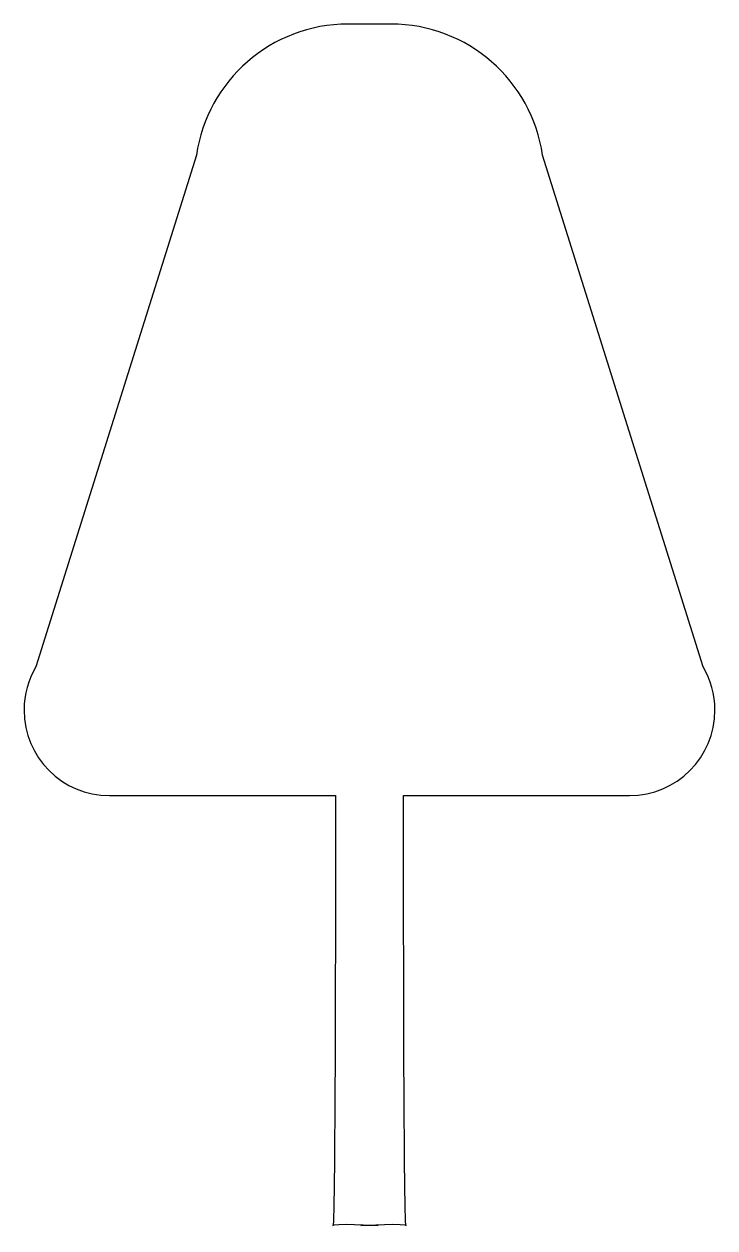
# Model space of a CAD drawing. Header units: centimetres. Extents: x -4.6 to 4.6, y -8.1 to 8.
import ezdxf

# ---------------------------------------------------------------- set-up
doc = ezdxf.new("R2010")
doc.units = ezdxf.units.CM
doc.header["$MEASUREMENT"] = 0
doc.layers.add('Camada 1', color=7, linetype='Continuous')

msp = doc.modelspace()

# ---------------------------------------------------------------- linework, layer by layer
at = {"layer": 'Camada 1'}
msp.add_open_spline([(0.2876, 8.04077), (1.31937, 8.04077), (2.17336, 7.27948), (2.31833, 6.28793), (2.31833, 6.28793), (2.31833, 6.28793), (4.47042, -0.56491), (4.47042, -0.56491), (4.47042, -0.56491), (4.5703, -0.73469), (4.62761, -0.93258), (4.62761, -1.14384), (4.62761, -1.14384), (4.62761, -1.77559), (4.11554, -2.28763), (3.48382, -2.28763), (3.48382, -2.28763), (3.48382, -2.28763), (0.45593, -2.28764), (0.45593, -2.28764), (0.45593, -2.28764), (0.45593, -2.9605), (0.45593, -8.07418), (0.48956, -8.04061), (0.48956, -8.04061), (0.52316, -8.00701), (-0.11602, -8.04061), (-0.11602, -8.04061), (-0.11602, -8.04061), (-0.11602, -8.04061), (0.11613, -8.04061), (0.11613, -8.04061), (0.11613, -8.04061), (0.11613, -8.04061), (-0.52313, -8.00701), (-0.48955, -8.04061), (-0.48955, -8.04061), (-0.45595, -8.07421), (-0.45589, -2.9605), (-0.45589, -2.28764), (-0.45589, -2.28764), (-0.45589, -2.28764), (-3.4838, -2.28764), (-3.4838, -2.28764), (-3.4838, -2.28764), (-4.11554, -2.28764), (-4.62764, -1.77559), (-4.62764, -1.14385), (-4.62764, -1.14385), (-4.62764, -0.93261), (-4.57033, -0.7347), (-4.47045, -0.56492), (-4.47045, -0.56492), (-4.47045, -0.56492), (-2.31831, 6.28793), (-2.31831, 6.28793), (-2.31831, 6.28793), (-2.17334, 7.27948), (-1.31945, 8.04077), (-0.28768, 8.04077), (-0.28768, 8.04077), (-0.28768, 8.04077), (0.2876, 8.04077), (0.2876, 8.04077)], degree=3, knots=[0, 0, 0, 0, 0.05882353, 0.05882353, 0.05882353, 0.05882353, 0.11764706, 0.11764706, 0.11764706, 0.11764706, 0.17647059, 0.17647059, 0.17647059, 0.17647059, 0.23529412, 0.23529412, 0.23529412, 0.23529412, 0.29411765, 0.29411765, 0.29411765, 0.29411765, 0.35294118, 0.35294118, 0.35294118, 0.35294118, 0.41176471, 0.41176471, 0.41176471, 0.41176471, 0.47058824, 0.47058824, 0.47058824, 0.47058824, 0.52941176, 0.52941176, 0.52941176, 0.52941176, 0.58823529, 0.58823529, 0.58823529, 0.58823529, 0.64705882, 0.64705882, 0.64705882, 0.64705882, 0.70588235, 0.70588235, 0.70588235, 0.70588235, 0.76470588, 0.76470588, 0.76470588, 0.76470588, 0.82352941, 0.82352941, 0.82352941, 0.82352941, 0.88235294, 0.88235294, 0.88235294, 0.88235294, 1, 1, 1, 1], dxfattribs=at)

doc.saveas('drawing.dxf')
